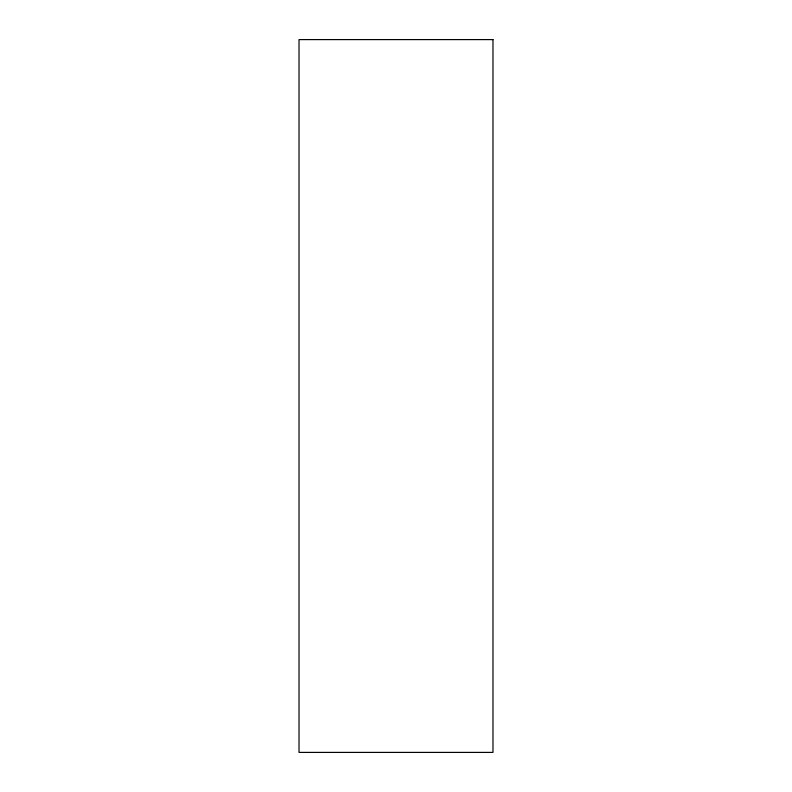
<?xml version="1.0" encoding="UTF-8"?>
<svg xmlns="http://www.w3.org/2000/svg" width="792" height="792" viewBox="0 0 792 792"><rect width="100%" height="100%" fill="white"/><g stroke="black" fill="none" stroke-linecap="round" stroke-linejoin="round"><path stroke-width="1.19" d="M492.98 39.6L299.02 39.6L299.02 752.4L492.98 752.4L492.98 39.6"/></g></svg>
